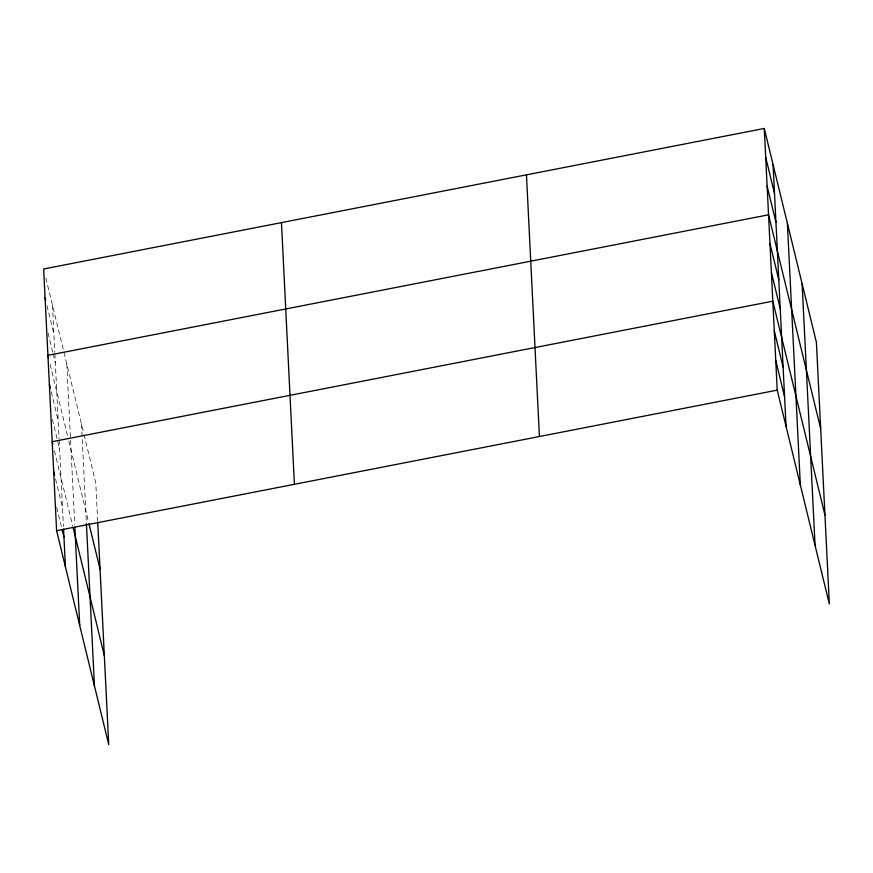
<?xml version="1.0" encoding="UTF-8"?>
<svg xmlns="http://www.w3.org/2000/svg" width="873" height="873" viewBox="0 0 873 873"><rect width="100%" height="100%" fill="white"/><g stroke="black" fill="none" stroke-linecap="round" stroke-linejoin="round"><path stroke-width="0.65" stroke-dasharray="4.37 3.27" d="M45.854 278.04L83.721 433.346M84.037 434.645L95.779 482.856L97.667 520.799M46.967 305.539L53.908 333.988M48.08 333.028L52.806 352.43M53.122 353.718L55.326 362.775M50.132 364.401L67.548 435.856M68.825 441.061L88.62 522.305M51.245 391.89L58.175 420.35M52.347 419.389L59.604 449.137M54.41 450.763L72.775 526.124M55.556 479.124L62.496 507.573M56.712 507.486L61.754 528.187M81.495 424.223L86.351 522.36M66.774 363.834L74.74 524.771M52.478 305.201L54.813 352.31M54.879 353.62L59.08 438.661M59.146 439.97L63.423 526.452"/><path stroke-width="1.31" d="M764.268 128.462L777.221 390.144L829.35 604.007L816.397 342.325L764.268 128.462L43.65 268.993L56.603 530.675L108.732 744.538L97.721 522.109M56.603 530.675L777.221 390.144M765.686 157.249L774.515 193.457M767.116 186.036L775.944 222.244M820.675 428.676L768.535 214.813L47.928 355.344L48.55 357.93M769.964 243.6L778.792 279.818M771.383 272.387L780.211 308.606M824.941 515.037L772.812 301.174L52.194 441.705L52.827 444.292M774.286 330.834L783.114 367.053M775.748 360.494L784.576 396.702M45.08 297.78L45.702 300.367M88.948 523.614L100.057 569.207M49.346 384.131L50.296 388.016M73.092 527.423L104.334 655.568M53.668 471.365L54.617 475.239M62.07 529.475L63.958 537.233M802.112 283.703L815.055 545.385M787.381 223.302L800.334 484.984M773.096 164.681L786.049 426.362M526.463 174.84L539.416 436.522M281.455 222.615L294.408 484.308M86.416 523.669L94.448 685.916M74.86 527.379L79.716 625.515M63.565 529.147L65.431 566.893"/></g></svg>
